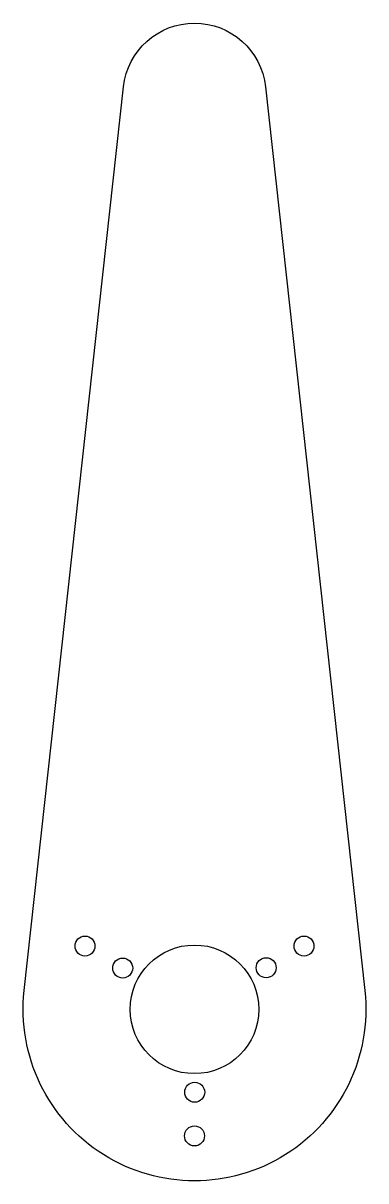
# Model space of a CAD drawing. Header units: millimetres. Extents: x 130 to 190, y -145 to 57.
import ezdxf

# ---------------------------------------------------------------- set-up
doc = ezdxf.new("R2010")
doc.units = ezdxf.units.MM
doc.layers.get('0').update_dxf_attribs({"linetype": 'CONTINUOUS'})

msp = doc.modelspace()

# ---------------------------------------------------------------- linework, layer by layer
msp.add_lwpolyline([(130.18, -111.72), (147.57, 46.37, -0.896001), (172.43, 46.37), (189.82, -111.72, -1.116071)], format="xyb", close=True)
for centre, radius in [((140.83, -103.93), 1.75), ((179.17, -103.93), 1.75), ((160, -115), 11.25), ((147.43, -107.78), 1.75), ((172.54, -107.72), 1.75), ((160.03, -129.5), 1.75), ((160, -137.14), 1.75)]:
    msp.add_circle(centre, radius)

doc.saveas('drawing.dxf')
